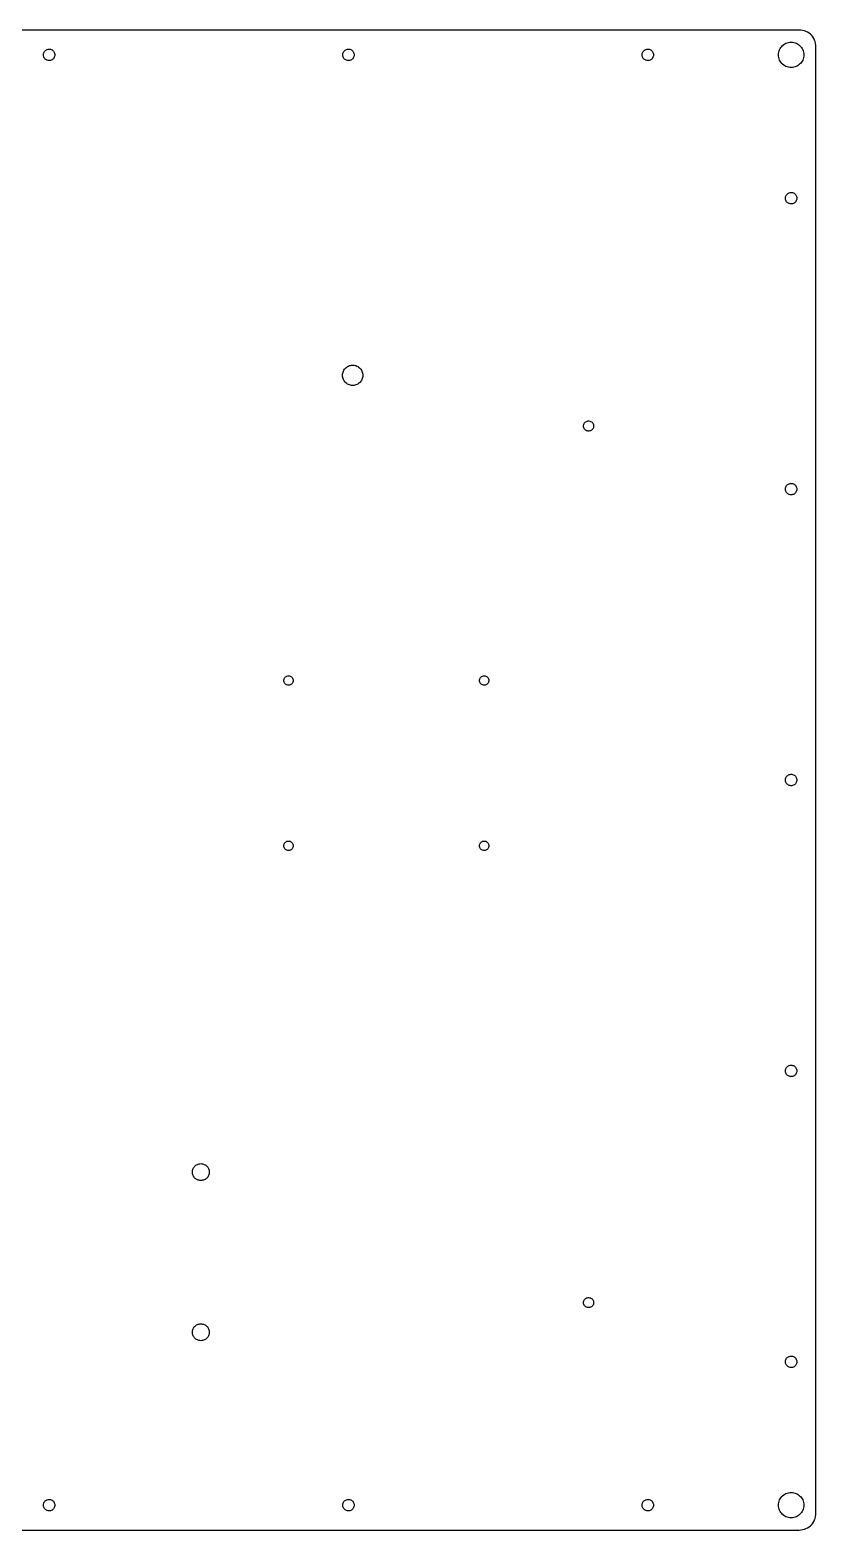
# Model space of a CAD drawing. Header units: metres. Extents: x -227 to 227, y -222 to 222.
# Drawn here: x -5.7 to 227.4, y -222.4 to 222.4 of the extents above; entities that cross this region are included whole.
import ezdxf

# ---------------------------------------------------------------- set-up
doc = ezdxf.new("R2010")
doc.units = ezdxf.units.M

msp = doc.modelspace()

# ---------------------------------------------------------------- linework, layer by layer
for p, q in [((222.375, 222.375), (-222.375, 222.375)), ((222.898, 222.348), (222.375, 222.375)), ((217.491, 217.787), (217.796, 218.034)), ((217.796, 218.034), (218.125, 218.248)), ((218.125, 218.248), (218.475, 218.426)), ((218.475, 218.426), (218.841, 218.566)), ((218.841, 218.566), (219.22, 218.668)), ((219.22, 218.668), (219.608, 218.729)), ((219.608, 218.729), (220, 218.75)), ((220, 218.75), (220.392, 218.729)), ((220.392, 218.729), (220.78, 218.668)), ((220.78, 218.668), (221.159, 218.566)), ((221.159, 218.566), (221.525, 218.426)), ((221.525, 218.426), (221.875, 218.248)), ((221.875, 218.248), (222.204, 218.034)), ((222.204, 218.034), (222.509, 217.787)), ((223.415, 222.266), (222.898, 222.348)), ((223.92, 222.13), (223.415, 222.266)), ((224.409, 221.943), (223.92, 222.13)), ((224.875, 221.705), (224.409, 221.943)), ((225.314, 221.42), (224.875, 221.705)), ((225.721, 221.091), (225.314, 221.42)), ((226.091, 220.721), (225.721, 221.091)), ((226.42, 220.314), (226.091, 220.721)), ((226.705, 219.875), (226.42, 220.314)), ((226.943, 219.409), (226.705, 219.875)), ((227.13, 218.92), (226.943, 219.409)), ((227.266, 218.415), (227.13, 218.92)), ((227.348, 217.898), (227.266, 218.415)), ((-1.69545, 215.124), (-1.65932, 215.37)), ((-1.69545, 214.876), (-1.69545, 215.124)), ((-1.65932, 214.63), (-1.69545, 214.876)), ((-1.65932, 215.37), (-1.58781, 215.607)), ((-1.58781, 214.393), (-1.65932, 214.63)), ((-1.58781, 215.607), (-1.48248, 215.832)), ((-1.48248, 214.168), (-1.58781, 214.393)), ((-1.48248, 215.832), (-1.34554, 216.039)), ((-1.34554, 213.961), (-1.48248, 214.168)), ((-1.34554, 216.039), (-1.17992, 216.224)), ((-1.17992, 213.776), (-1.34554, 213.961)), ((-1.17992, 216.224), (-0.98915, 216.383)), ((-0.98915, 213.617), (-1.17992, 213.776)), ((-0.98915, 216.383), (-0.7773, 216.512)), ((-0.7773, 213.488), (-0.98915, 213.617)), ((-0.7773, 216.512), (-0.54889, 216.609)), ((-0.54889, 213.391), (-0.7773, 213.488)), ((-0.54889, 216.609), (-0.30878, 216.672)), ((-0.30878, 216.672), (-0.06207, 216.699)), ((-0.06207, 216.699), (0.18593, 216.69)), ((0.18593, 216.69), (0.42998, 216.645)), ((0.42998, 216.645), (0.66487, 216.565)), ((0.66487, 216.565), (0.88559, 216.451)), ((0.88559, 213.549), (0.66487, 213.435)), ((0.88559, 216.451), (1.08743, 216.307)), ((1.08743, 213.693), (0.88559, 213.549)), ((1.08743, 216.307), (1.2661, 216.134)), ((1.2661, 213.866), (1.08743, 213.693)), ((1.2661, 216.134), (1.41779, 215.938)), ((1.41779, 214.062), (1.2661, 213.866)), ((1.41779, 215.938), (1.53926, 215.722)), ((1.53926, 214.278), (1.41779, 214.062)), ((1.53926, 215.722), (1.62791, 215.49)), ((1.62791, 214.51), (1.53926, 214.278)), ((1.62791, 215.49), (1.68187, 215.248)), ((1.68187, 214.752), (1.62791, 214.51)), ((1.68187, 215.248), (1.7, 215)), ((1.7, 215), (1.68187, 214.752)), ((87.0545, 215.124), (87.0907, 215.37)), ((87.0545, 214.876), (87.0545, 215.124)), ((87.0907, 214.63), (87.0545, 214.876)), ((87.0907, 215.37), (87.1622, 215.607)), ((87.1622, 214.393), (87.0907, 214.63)), ((87.1622, 215.607), (87.2675, 215.832)), ((87.2675, 214.168), (87.1622, 214.393)), ((87.2675, 215.832), (87.4044, 216.039)), ((87.4044, 213.961), (87.2675, 214.168)), ((87.4044, 216.039), (87.5701, 216.224)), ((87.5701, 213.776), (87.4044, 213.961)), ((87.5701, 216.224), (87.7608, 216.383)), ((87.7608, 213.617), (87.5701, 213.776)), ((87.7608, 216.383), (87.9727, 216.512)), ((87.9727, 213.488), (87.7608, 213.617)), ((87.9727, 216.512), (88.2011, 216.609)), ((88.2011, 213.391), (87.9727, 213.488)), ((88.2011, 216.609), (88.4412, 216.672)), ((88.4412, 216.672), (88.6879, 216.699)), ((88.6879, 216.699), (88.9359, 216.69)), ((88.9359, 216.69), (89.18, 216.645)), ((89.18, 216.645), (89.4149, 216.565)), ((89.4149, 216.565), (89.6356, 216.451)), ((89.6356, 213.549), (89.4149, 213.435)), ((89.6356, 216.451), (89.8374, 216.307)), ((89.8374, 213.693), (89.6356, 213.549)), ((89.8374, 216.307), (90.0161, 216.134)), ((90.0161, 213.866), (89.8374, 213.693)), ((90.0161, 216.134), (90.1678, 215.938)), ((90.1678, 214.062), (90.0161, 213.866)), ((90.1678, 215.938), (90.2893, 215.722)), ((90.2893, 214.278), (90.1678, 214.062)), ((90.2893, 215.722), (90.3779, 215.49)), ((90.3779, 214.51), (90.2893, 214.278)), ((90.3779, 215.49), (90.4319, 215.248)), ((90.4319, 214.752), (90.3779, 214.51)), ((90.4319, 215.248), (90.45, 215)), ((90.45, 215), (90.4319, 214.752)), ((175.805, 215.124), (175.841, 215.37)), ((175.805, 214.876), (175.805, 215.124)), ((175.841, 214.63), (175.805, 214.876)), ((175.841, 215.37), (175.912, 215.607)), ((175.912, 214.393), (175.841, 214.63)), ((175.912, 215.607), (176.018, 215.832)), ((176.018, 214.168), (175.912, 214.393)), ((176.018, 215.832), (176.154, 216.039)), ((176.154, 213.961), (176.018, 214.168)), ((176.154, 216.039), (176.32, 216.224)), ((176.32, 213.776), (176.154, 213.961)), ((176.32, 216.224), (176.511, 216.383)), ((176.511, 213.617), (176.32, 213.776)), ((176.511, 216.383), (176.723, 216.512)), ((176.723, 213.488), (176.511, 213.617)), ((176.723, 216.512), (176.951, 216.609)), ((176.951, 213.391), (176.723, 213.488)), ((176.951, 216.609), (177.191, 216.672)), ((177.191, 216.672), (177.438, 216.699)), ((177.438, 216.699), (177.686, 216.69)), ((177.686, 216.69), (177.93, 216.645)), ((177.93, 216.645), (178.165, 216.565)), ((178.165, 216.565), (178.386, 216.451)), ((178.386, 213.549), (178.165, 213.435)), ((178.386, 216.451), (178.587, 216.307)), ((178.587, 213.693), (178.386, 213.549)), ((178.587, 216.307), (178.766, 216.134)), ((178.766, 213.866), (178.587, 213.693)), ((178.766, 216.134), (178.918, 215.938)), ((178.918, 214.062), (178.766, 213.866)), ((178.918, 215.938), (179.039, 215.722)), ((179.039, 214.278), (178.918, 214.062)), ((179.039, 215.722), (179.128, 215.49)), ((179.128, 214.51), (179.039, 214.278)), ((179.128, 215.49), (179.182, 215.248)), ((179.182, 214.752), (179.128, 214.51)), ((179.182, 215.248), (179.2, 215)), ((179.2, 215), (179.182, 214.752)), ((216.25, 215), (216.271, 215.392)), ((216.271, 214.608), (216.25, 215)), ((216.271, 215.392), (216.332, 215.78)), ((216.332, 214.22), (216.271, 214.608)), ((216.332, 215.78), (216.434, 216.159)), ((216.434, 213.841), (216.332, 214.22)), ((216.434, 216.159), (216.574, 216.525)), ((216.574, 213.475), (216.434, 213.841)), ((216.574, 216.525), (216.752, 216.875)), ((216.752, 216.875), (216.966, 217.204)), ((216.966, 217.204), (217.213, 217.509)), ((217.213, 217.509), (217.491, 217.787)), ((222.509, 217.787), (222.787, 217.509)), ((222.787, 217.509), (223.034, 217.204)), ((223.034, 217.204), (223.248, 216.875)), ((223.248, 216.875), (223.426, 216.525)), ((223.426, 216.525), (223.566, 216.159)), ((223.566, 213.841), (223.426, 213.475)), ((223.566, 216.159), (223.668, 215.78)), ((223.668, 214.22), (223.566, 213.841)), ((223.668, 215.78), (223.729, 215.392)), ((223.729, 214.608), (223.668, 214.22)), ((223.729, 215.392), (223.75, 215)), ((223.75, 215), (223.729, 214.608)), ((227.375, 217.375), (227.348, 217.898)), ((227.375, -217.375), (227.375, 217.375)), ((-0.30878, 213.328), (-0.54889, 213.391)), ((-0.06207, 213.301), (-0.30878, 213.328)), ((0.18593, 213.31), (-0.06207, 213.301)), ((0.42998, 213.355), (0.18593, 213.31)), ((0.66487, 213.435), (0.42998, 213.355)), ((88.4412, 213.328), (88.2011, 213.391)), ((88.6879, 213.301), (88.4412, 213.328)), ((88.9359, 213.31), (88.6879, 213.301)), ((89.18, 213.355), (88.9359, 213.31)), ((89.4149, 213.435), (89.18, 213.355)), ((177.191, 213.328), (176.951, 213.391)), ((177.438, 213.301), (177.191, 213.328)), ((177.686, 213.31), (177.438, 213.301)), ((177.93, 213.355), (177.686, 213.31)), ((178.165, 213.435), (177.93, 213.355)), ((216.752, 213.125), (216.574, 213.475)), ((216.966, 212.796), (216.752, 213.125)), ((217.213, 212.491), (216.966, 212.796)), ((217.491, 212.213), (217.213, 212.491)), ((217.796, 211.966), (217.491, 212.213)), ((218.125, 211.752), (217.796, 211.966)), ((218.475, 211.574), (218.125, 211.752)), ((218.841, 211.434), (218.475, 211.574)), ((219.22, 211.332), (218.841, 211.434)), ((219.608, 211.271), (219.22, 211.332)), ((220, 211.25), (219.608, 211.271)), ((220.392, 211.271), (220, 211.25)), ((220.78, 211.332), (220.392, 211.271)), ((221.159, 211.434), (220.78, 211.332)), ((221.525, 211.574), (221.159, 211.434)), ((221.875, 211.752), (221.525, 211.574)), ((222.204, 211.966), (221.875, 211.752)), ((222.509, 212.213), (222.204, 211.966)), ((222.787, 212.491), (222.509, 212.213)), ((223.034, 212.796), (222.787, 212.491)), ((223.248, 213.125), (223.034, 212.796)), ((223.426, 213.475), (223.248, 213.125)), ((218.518, 173.332), (218.654, 173.539)), ((218.654, 173.539), (218.82, 173.724)), ((218.82, 173.724), (219.011, 173.883)), ((219.011, 173.883), (219.223, 174.012)), ((219.223, 174.012), (219.451, 174.109)), ((219.451, 174.109), (219.691, 174.172)), ((219.691, 174.172), (219.938, 174.199)), ((219.938, 174.199), (220.186, 174.19)), ((220.186, 174.19), (220.43, 174.145)), ((220.43, 174.145), (220.665, 174.065)), ((220.665, 174.065), (220.886, 173.951)), ((220.886, 173.951), (221.087, 173.807)), ((221.087, 173.807), (221.266, 173.634)), ((221.266, 173.634), (221.418, 173.438)), ((218.305, 172.624), (218.341, 172.87)), ((218.305, 172.376), (218.305, 172.624)), ((218.341, 172.13), (218.305, 172.376)), ((218.341, 172.87), (218.412, 173.107)), ((218.412, 171.893), (218.341, 172.13)), ((218.412, 173.107), (218.518, 173.332)), ((218.518, 171.668), (218.412, 171.893)), ((218.654, 171.461), (218.518, 171.668)), ((218.82, 171.276), (218.654, 171.461)), ((219.011, 171.117), (218.82, 171.276)), ((219.223, 170.988), (219.011, 171.117)), ((219.451, 170.891), (219.223, 170.988)), ((219.691, 170.828), (219.451, 170.891)), ((219.938, 170.801), (219.691, 170.828)), ((220.186, 170.81), (219.938, 170.801)), ((220.43, 170.855), (220.186, 170.81)), ((220.665, 170.935), (220.43, 170.855)), ((220.886, 171.049), (220.665, 170.935)), ((221.087, 171.193), (220.886, 171.049)), ((221.266, 171.366), (221.087, 171.193)), ((221.418, 171.562), (221.266, 171.366)), ((221.418, 173.438), (221.539, 173.222)), ((221.539, 171.778), (221.418, 171.562)), ((221.539, 173.222), (221.628, 172.99)), ((221.628, 172.01), (221.539, 171.778)), ((221.628, 172.99), (221.682, 172.748)), ((221.682, 172.252), (221.628, 172.01)), ((221.682, 172.748), (221.7, 172.5)), ((221.7, 172.5), (221.682, 172.252)), ((87, 120), (87.0164, 120.314)), ((87.0164, 120.314), (87.0656, 120.624)), ((87.0656, 120.624), (87.1468, 120.927)), ((87.1468, 120.927), (87.2594, 121.22)), ((87.2594, 121.22), (87.4019, 121.5)), ((87.4019, 121.5), (87.573, 121.763)), ((87.573, 121.763), (87.7706, 122.007)), ((87.7706, 122.007), (87.9926, 122.229)), ((87.9926, 122.229), (88.2366, 122.427)), ((88.2366, 122.427), (88.5, 122.598)), ((88.5, 122.598), (88.7798, 122.741)), ((88.7798, 122.741), (89.073, 122.853)), ((89.073, 122.853), (89.3763, 122.934)), ((89.3763, 122.934), (89.6864, 122.984)), ((89.6864, 122.984), (90, 123)), ((90, 123), (90.3136, 122.984)), ((90.3136, 122.984), (90.6237, 122.934)), ((90.6237, 122.934), (90.927, 122.853)), ((90.927, 122.853), (91.2202, 122.741)), ((91.2202, 122.741), (91.5, 122.598)), ((91.5, 122.598), (91.7634, 122.427)), ((91.7634, 122.427), (92.0074, 122.229)), ((92.0074, 122.229), (92.2294, 122.007)), ((92.2294, 122.007), (92.427, 121.763)), ((92.427, 121.763), (92.5981, 121.5)), ((92.5981, 121.5), (92.7406, 121.22)), ((92.7406, 121.22), (92.8532, 120.927)), ((92.8532, 120.927), (92.9344, 120.624)), ((92.9344, 120.624), (92.9836, 120.314)), ((92.9836, 120.314), (93, 120)), ((87.0164, 119.686), (87, 120)), ((87.0656, 119.376), (87.0164, 119.686)), ((87.1468, 119.073), (87.0656, 119.376)), ((87.2594, 118.78), (87.1468, 119.073)), ((87.4019, 118.5), (87.2594, 118.78)), ((87.573, 118.237), (87.4019, 118.5)), ((87.7706, 117.993), (87.573, 118.237)), ((87.9926, 117.771), (87.7706, 117.993)), ((88.2366, 117.573), (87.9926, 117.771)), ((88.5, 117.402), (88.2366, 117.573)), ((88.7798, 117.259), (88.5, 117.402)), ((89.073, 117.147), (88.7798, 117.259)), ((89.3763, 117.066), (89.073, 117.147)), ((89.6864, 117.016), (89.3763, 117.066)), ((90, 117), (89.6864, 117.016)), ((90.3136, 117.016), (90, 117)), ((90.6237, 117.066), (90.3136, 117.016)), ((90.927, 117.147), (90.6237, 117.066)), ((91.2202, 117.259), (90.927, 117.147)), ((91.5, 117.402), (91.2202, 117.259)), ((91.7634, 117.573), (91.5, 117.402)), ((92.0074, 117.771), (91.7634, 117.573)), ((92.2294, 117.993), (92.0074, 117.771)), ((92.427, 118.237), (92.2294, 117.993)), ((92.5981, 118.5), (92.427, 118.237)), ((92.7406, 118.78), (92.5981, 118.5)), ((92.8532, 119.073), (92.7406, 118.78)), ((92.9344, 119.376), (92.8532, 119.073)), ((92.9836, 119.686), (92.9344, 119.376)), ((93, 120), (92.9836, 119.686)), ((158.45, 104.95), (158.47, 105.197)), ((158.47, 104.703), (158.45, 104.95)), ((158.47, 105.197), (158.531, 105.437)), ((158.531, 104.463), (158.47, 104.703)), ((158.531, 105.437), (158.631, 105.664)), ((158.631, 104.236), (158.531, 104.463)), ((158.631, 105.664), (158.766, 105.871)), ((158.766, 104.029), (158.631, 104.236)), ((158.766, 105.871), (158.934, 106.054)), ((158.934, 103.846), (158.766, 104.029)), ((158.934, 106.054), (159.13, 106.206)), ((159.13, 103.694), (158.934, 103.846)), ((159.13, 106.206), (159.347, 106.324)), ((159.347, 103.576), (159.13, 103.694)), ((159.347, 106.324), (159.582, 106.404)), ((159.582, 103.496), (159.347, 103.576)), ((159.582, 106.404), (159.826, 106.445)), ((159.826, 103.455), (159.582, 103.496)), ((159.826, 106.445), (160.074, 106.445)), ((160.074, 103.455), (159.826, 103.455)), ((160.074, 106.445), (160.318, 106.404)), ((160.318, 103.496), (160.074, 103.455)), ((160.318, 106.404), (160.553, 106.324)), ((160.553, 103.576), (160.318, 103.496)), ((160.553, 106.324), (160.77, 106.206)), ((160.77, 103.694), (160.553, 103.576)), ((160.77, 106.206), (160.966, 106.054)), ((160.966, 103.846), (160.77, 103.694)), ((160.966, 106.054), (161.134, 105.871)), ((161.134, 104.029), (160.966, 103.846)), ((161.134, 105.871), (161.269, 105.664)), ((161.269, 104.236), (161.134, 104.029)), ((161.269, 105.664), (161.369, 105.437)), ((161.369, 104.463), (161.269, 104.236)), ((161.369, 105.437), (161.43, 105.197)), ((161.43, 104.703), (161.369, 104.463)), ((161.43, 105.197), (161.45, 104.95)), ((161.45, 104.95), (161.43, 104.703)), ((218.305, 86.3741), (218.341, 86.6196)), ((218.305, 86.1259), (218.305, 86.3741)), ((218.341, 85.8804), (218.305, 86.1259)), ((218.341, 86.6196), (218.412, 86.8573)), ((218.412, 85.6427), (218.341, 85.8804)), ((218.412, 86.8573), (218.518, 87.082)), ((218.518, 85.418), (218.412, 85.6427)), ((218.518, 87.082), (218.654, 87.289)), ((218.654, 85.211), (218.518, 85.418)), ((218.654, 87.289), (218.82, 87.4738)), ((218.82, 85.0262), (218.654, 85.211)), ((218.82, 87.4738), (219.011, 87.6326)), ((219.011, 84.8674), (218.82, 85.0262)), ((219.011, 87.6326), (219.223, 87.7619)), ((219.223, 84.7381), (219.011, 84.8674)), ((219.223, 87.7619), (219.451, 87.8589)), ((219.451, 84.6411), (219.223, 84.7381)), ((219.451, 87.8589), (219.691, 87.9217)), ((219.691, 84.5783), (219.451, 84.6411)), ((219.691, 87.9217), (219.938, 87.9489)), ((219.938, 84.5511), (219.691, 84.5783)), ((219.938, 87.9489), (220.186, 87.9398)), ((220.186, 84.5602), (219.938, 84.5511)), ((220.186, 87.9398), (220.43, 87.8947)), ((220.43, 84.6053), (220.186, 84.5602)), ((220.43, 87.8947), (220.665, 87.8146)), ((220.665, 84.6854), (220.43, 84.6053)), ((220.665, 87.8146), (220.886, 87.7011)), ((220.886, 84.7989), (220.665, 84.6854)), ((220.886, 87.7011), (221.087, 87.5567)), ((221.087, 84.9433), (220.886, 84.7989)), ((221.087, 87.5567), (221.266, 87.3844)), ((221.266, 85.1156), (221.087, 84.9433)), ((221.266, 87.3844), (221.418, 87.188)), ((221.418, 85.312), (221.266, 85.1156)), ((221.418, 87.188), (221.539, 86.9716)), ((221.539, 85.5284), (221.418, 85.312)), ((221.539, 86.9716), (221.628, 86.7398)), ((221.628, 85.7602), (221.539, 85.5284)), ((221.628, 86.7398), (221.682, 86.4975)), ((221.682, 86.0025), (221.628, 85.7602)), ((221.682, 86.4975), (221.7, 86.25)), ((221.7, 86.25), (221.682, 86.0025)), ((69.6, 29.5), (69.6213, 29.7431)), ((69.6213, 29.2569), (69.6, 29.5)), ((69.6213, 29.7431), (69.6844, 29.9788)), ((69.6844, 29.0212), (69.6213, 29.2569)), ((69.6844, 29.9788), (69.7876, 30.2)), ((69.7876, 28.8), (69.6844, 29.0212)), ((69.7876, 30.2), (69.9275, 30.3999)), ((69.9275, 28.6001), (69.7876, 28.8)), ((69.9275, 30.3999), (70.1001, 30.5724)), ((70.1001, 28.4275), (69.9275, 28.6001)), ((70.1001, 30.5724), (70.3, 30.7124)), ((70.3, 28.2876), (70.1001, 28.4275)), ((70.3, 30.7124), (70.5212, 30.8156)), ((70.5212, 28.1844), (70.3, 28.2876)), ((70.5212, 30.8156), (70.7569, 30.8787)), ((70.7569, 28.1213), (70.5212, 28.1844)), ((70.7569, 30.8787), (71, 30.9)), ((71, 28.1), (70.7569, 28.1213)), ((71, 30.9), (71.2431, 30.8787)), ((71.2431, 28.1213), (71, 28.1)), ((71.2431, 30.8787), (71.4788, 30.8156)), ((71.4788, 28.1844), (71.2431, 28.1213)), ((71.4788, 30.8156), (71.7, 30.7124)), ((71.7, 28.2876), (71.4788, 28.1844)), ((71.7, 30.7124), (71.8999, 30.5724)), ((71.8999, 28.4275), (71.7, 28.2876)), ((71.8999, 30.5724), (72.0725, 30.3999)), ((72.0725, 28.6001), (71.8999, 28.4275)), ((72.0725, 30.3999), (72.2124, 30.2)), ((72.2124, 28.8), (72.0725, 28.6001)), ((72.2124, 30.2), (72.3156, 29.9788)), ((72.3156, 29.0212), (72.2124, 28.8)), ((72.3156, 29.9788), (72.3787, 29.7431)), ((72.3787, 29.2569), (72.3156, 29.0212)), ((72.3787, 29.7431), (72.4, 29.5)), ((72.4, 29.5), (72.3787, 29.2569)), ((127.6, 29.5), (127.621, 29.7431)), ((127.621, 29.2569), (127.6, 29.5)), ((127.621, 29.7431), (127.684, 29.9788)), ((127.684, 29.0212), (127.621, 29.2569)), ((127.684, 29.9788), (127.788, 30.2)), ((127.788, 28.8), (127.684, 29.0212)), ((127.788, 30.2), (127.928, 30.3999)), ((127.928, 28.6001), (127.788, 28.8)), ((127.928, 30.3999), (128.1, 30.5724)), ((128.1, 28.4275), (127.928, 28.6001)), ((128.1, 30.5724), (128.3, 30.7124)), ((128.3, 28.2876), (128.1, 28.4275)), ((128.3, 30.7124), (128.521, 30.8156)), ((128.521, 28.1844), (128.3, 28.2876)), ((128.521, 30.8156), (128.757, 30.8787)), ((128.757, 28.1213), (128.521, 28.1844)), ((128.757, 30.8787), (129, 30.9)), ((129, 28.1), (128.757, 28.1213)), ((129, 30.9), (129.243, 30.8787)), ((129.243, 28.1213), (129, 28.1)), ((129.243, 30.8787), (129.479, 30.8156)), ((129.479, 28.1844), (129.243, 28.1213)), ((129.479, 30.8156), (129.7, 30.7124)), ((129.7, 28.2876), (129.479, 28.1844)), ((129.7, 30.7124), (129.9, 30.5724)), ((129.9, 28.4275), (129.7, 28.2876)), ((129.9, 30.5724), (130.072, 30.3999)), ((130.072, 28.6001), (129.9, 28.4275)), ((130.072, 30.3999), (130.212, 30.2)), ((130.212, 28.8), (130.072, 28.6001)), ((130.212, 30.2), (130.316, 29.9788)), ((130.316, 29.0212), (130.212, 28.8)), ((130.316, 29.9788), (130.379, 29.7431)), ((130.379, 29.2569), (130.316, 29.0212)), ((130.379, 29.7431), (130.4, 29.5)), ((130.4, 29.5), (130.379, 29.2569)), ((218.305, 0.12408), (218.341, 0.36963)), ((218.305, -0.12408), (218.305, 0.12408)), ((218.341, 0.36963), (218.412, 0.60728)), ((218.412, 0.60728), (218.518, 0.832)), ((218.518, 0.832), (218.654, 1.03899)), ((218.654, 1.03899), (218.82, 1.22383)), ((218.82, 1.22383), (219.011, 1.38258)), ((219.011, 1.38258), (219.223, 1.51187)), ((219.223, 1.51187), (219.451, 1.60893)), ((219.451, 1.60893), (219.691, 1.67171)), ((219.691, 1.67171), (219.938, 1.69885)), ((219.938, 1.69885), (220.186, 1.68979)), ((220.186, 1.68979), (220.43, 1.64471)), ((220.43, 1.64471), (220.665, 1.56458)), ((220.665, 1.56458), (220.886, 1.4511)), ((220.886, 1.4511), (221.087, 1.30669)), ((221.087, 1.30669), (221.266, 1.13443)), ((221.266, 1.13443), (221.418, 0.938)), ((221.418, 0.938), (221.539, 0.72157)), ((221.539, 0.72157), (221.628, 0.48976)), ((221.628, 0.48976), (221.682, 0.24751)), ((221.682, 0.24751), (221.7, 0)), ((221.7, 0), (221.682, -0.24751)), ((218.341, -0.36963), (218.305, -0.12408)), ((218.412, -0.60728), (218.341, -0.36963)), ((218.518, -0.832), (218.412, -0.60728)), ((218.654, -1.03899), (218.518, -0.832)), ((218.82, -1.22383), (218.654, -1.03899)), ((219.011, -1.38258), (218.82, -1.22383)), ((219.223, -1.51187), (219.011, -1.38258)), ((219.451, -1.60893), (219.223, -1.51187)), ((219.691, -1.67171), (219.451, -1.60893)), ((219.938, -1.69885), (219.691, -1.67171)), ((220.186, -1.68979), (219.938, -1.69885)), ((220.43, -1.64471), (220.186, -1.68979)), ((220.665, -1.56458), (220.43, -1.64471)), ((220.886, -1.4511), (220.665, -1.56458)), ((221.087, -1.30669), (220.886, -1.4511)), ((221.266, -1.13443), (221.087, -1.30669)), ((221.418, -0.938), (221.266, -1.13443)), ((221.539, -0.72157), (221.418, -0.938)), ((221.628, -0.48976), (221.539, -0.72157)), ((221.682, -0.24751), (221.628, -0.48976)), ((69.6, -19.5), (69.6213, -19.2569)), ((69.6213, -19.7431), (69.6, -19.5)), ((69.6213, -19.2569), (69.6844, -19.0212)), ((69.6844, -19.9788), (69.6213, -19.7431)), ((69.6844, -19.0212), (69.7876, -18.8)), ((69.7876, -20.2), (69.6844, -19.9788)), ((69.7876, -18.8), (69.9275, -18.6001)), ((69.9275, -20.3999), (69.7876, -20.2)), ((69.9275, -18.6001), (70.1001, -18.4275)), ((70.1001, -20.5724), (69.9275, -20.3999)), ((70.1001, -18.4275), (70.3, -18.2876)), ((70.3, -20.7124), (70.1001, -20.5724)), ((70.3, -18.2876), (70.5212, -18.1844)), ((70.5212, -20.8156), (70.3, -20.7124)), ((70.5212, -18.1844), (70.7569, -18.1213)), ((70.7569, -20.8787), (70.5212, -20.8156)), ((70.7569, -18.1213), (71, -18.1)), ((71, -20.9), (70.7569, -20.8787)), ((71, -18.1), (71.2431, -18.1213)), ((71.2431, -20.8787), (71, -20.9)), ((71.2431, -18.1213), (71.4788, -18.1844)), ((71.4788, -20.8156), (71.2431, -20.8787)), ((71.4788, -18.1844), (71.7, -18.2876)), ((71.7, -20.7124), (71.4788, -20.8156)), ((71.7, -18.2876), (71.8999, -18.4275)), ((71.8999, -20.5724), (71.7, -20.7124)), ((71.8999, -18.4275), (72.0725, -18.6001)), ((72.0725, -20.3999), (71.8999, -20.5724)), ((72.0725, -18.6001), (72.2124, -18.8)), ((72.2124, -20.2), (72.0725, -20.3999)), ((72.2124, -18.8), (72.3156, -19.0212)), ((72.3156, -19.9788), (72.2124, -20.2)), ((72.3156, -19.0212), (72.3787, -19.2569)), ((72.3787, -19.7431), (72.3156, -19.9788)), ((72.3787, -19.2569), (72.4, -19.5)), ((72.4, -19.5), (72.3787, -19.7431)), ((127.6, -19.5), (127.621, -19.2569)), ((127.621, -19.7431), (127.6, -19.5)), ((127.621, -19.2569), (127.684, -19.0212)), ((127.684, -19.9788), (127.621, -19.7431)), ((127.684, -19.0212), (127.788, -18.8)), ((127.788, -20.2), (127.684, -19.9788)), ((127.788, -18.8), (127.928, -18.6001)), ((127.928, -20.3999), (127.788, -20.2)), ((127.928, -18.6001), (128.1, -18.4275)), ((128.1, -20.5724), (127.928, -20.3999)), ((128.1, -18.4275), (128.3, -18.2876)), ((128.3, -20.7124), (128.1, -20.5724)), ((128.3, -18.2876), (128.521, -18.1844)), ((128.521, -20.8156), (128.3, -20.7124)), ((128.521, -18.1844), (128.757, -18.1213)), ((128.757, -20.8787), (128.521, -20.8156)), ((128.757, -18.1213), (129, -18.1)), ((129, -20.9), (128.757, -20.8787)), ((129, -18.1), (129.243, -18.1213)), ((129.243, -20.8787), (129, -20.9)), ((129.243, -18.1213), (129.479, -18.1844)), ((129.479, -20.8156), (129.243, -20.8787)), ((129.479, -18.1844), (129.7, -18.2876)), ((129.7, -20.7124), (129.479, -20.8156)), ((129.7, -18.2876), (129.9, -18.4275)), ((129.9, -20.5724), (129.7, -20.7124)), ((129.9, -18.4275), (130.072, -18.6001)), ((130.072, -20.3999), (129.9, -20.5724)), ((130.072, -18.6001), (130.212, -18.8)), ((130.212, -20.2), (130.072, -20.3999)), ((130.212, -18.8), (130.316, -19.0212)), ((130.316, -19.9788), (130.212, -20.2)), ((130.316, -19.0212), (130.379, -19.2569)), ((130.379, -19.7431), (130.316, -19.9788)), ((130.379, -19.2569), (130.4, -19.5)), ((130.4, -19.5), (130.379, -19.7431)), ((218.305, -86.1259), (218.341, -85.8804)), ((218.305, -86.3741), (218.305, -86.1259)), ((218.341, -86.6196), (218.305, -86.3741)), ((218.341, -85.8804), (218.412, -85.6427)), ((218.412, -86.8573), (218.341, -86.6196)), ((218.412, -85.6427), (218.518, -85.418)), ((218.518, -87.082), (218.412, -86.8573)), ((218.518, -85.418), (218.654, -85.211)), ((218.654, -87.289), (218.518, -87.082)), ((218.654, -85.211), (218.82, -85.0262)), ((218.82, -87.4738), (218.654, -87.289)), ((218.82, -85.0262), (219.011, -84.8674)), ((219.011, -87.6326), (218.82, -87.4738)), ((219.011, -84.8674), (219.223, -84.7381)), ((219.223, -87.7619), (219.011, -87.6326)), ((219.223, -84.7381), (219.451, -84.6411)), ((219.451, -87.8589), (219.223, -87.7619)), ((219.451, -84.6411), (219.691, -84.5783)), ((219.691, -87.9217), (219.451, -87.8589)), ((219.691, -84.5783), (219.938, -84.5511)), ((219.938, -87.9489), (219.691, -87.9217)), ((219.938, -84.5511), (220.186, -84.5602)), ((220.186, -87.9398), (219.938, -87.9489)), ((220.186, -84.5602), (220.43, -84.6053)), ((220.43, -87.8947), (220.186, -87.9398)), ((220.43, -84.6053), (220.665, -84.6854)), ((220.665, -87.8146), (220.43, -87.8947)), ((220.665, -84.6854), (220.886, -84.7989)), ((220.886, -87.7011), (220.665, -87.8146)), ((220.886, -84.7989), (221.087, -84.9433)), ((221.087, -87.5567), (220.886, -87.7011)), ((221.087, -84.9433), (221.266, -85.1156)), ((221.266, -87.3844), (221.087, -87.5567)), ((221.266, -85.1156), (221.418, -85.312)), ((221.418, -87.188), (221.266, -87.3844)), ((221.418, -85.312), (221.539, -85.5284)), ((221.539, -86.9716), (221.418, -87.188)), ((221.539, -85.5284), (221.628, -85.7602)), ((221.628, -86.7398), (221.539, -86.9716)), ((221.628, -85.7602), (221.682, -86.0025)), ((221.682, -86.4975), (221.628, -86.7398)), ((221.682, -86.0025), (221.7, -86.25)), ((221.7, -86.25), (221.682, -86.4975)), ((42.5546, -115.73), (42.6224, -115.477)), ((42.6224, -115.477), (42.7161, -115.233)), ((42.7161, -115.233), (42.8349, -115)), ((42.8349, -115), (42.9774, -114.781)), ((42.9774, -114.781), (43.1421, -114.577)), ((43.1421, -114.577), (43.3272, -114.392)), ((43.3272, -114.392), (43.5305, -114.227)), ((43.5305, -114.227), (43.75, -114.085)), ((43.75, -114.085), (43.9832, -113.966)), ((43.9832, -113.966), (44.2274, -113.872)), ((44.2274, -113.872), (44.4802, -113.805)), ((44.4802, -113.805), (44.7387, -113.764)), ((44.7387, -113.764), (45, -113.75)), ((45, -113.75), (45.2613, -113.764)), ((45.2613, -113.764), (45.5198, -113.805)), ((45.5198, -113.805), (45.7725, -113.872)), ((45.7725, -113.872), (46.0168, -113.966)), ((46.0168, -113.966), (46.25, -114.085)), ((46.25, -114.085), (46.4695, -114.227)), ((46.4695, -114.227), (46.6728, -114.392)), ((46.6728, -114.392), (46.8578, -114.577)), ((46.8578, -114.577), (47.0225, -114.781)), ((47.0225, -114.781), (47.1651, -115)), ((47.1651, -115), (47.2839, -115.233)), ((47.2839, -115.233), (47.3776, -115.477)), ((47.3776, -115.477), (47.4454, -115.73)), ((42.5, -116.25), (42.5137, -115.989)), ((42.5137, -116.511), (42.5, -116.25)), ((42.5137, -115.989), (42.5546, -115.73)), ((42.5546, -116.77), (42.5137, -116.511)), ((42.6224, -117.023), (42.5546, -116.77)), ((42.7161, -117.267), (42.6224, -117.023)), ((42.8349, -117.5), (42.7161, -117.267)), ((42.9774, -117.719), (42.8349, -117.5)), ((43.1421, -117.923), (42.9774, -117.719)), ((43.3272, -118.108), (43.1421, -117.923)), ((43.5305, -118.273), (43.3272, -118.108)), ((43.75, -118.415), (43.5305, -118.273)), ((43.9832, -118.534), (43.75, -118.415)), ((44.2274, -118.628), (43.9832, -118.534)), ((44.4802, -118.695), (44.2274, -118.628)), ((44.7387, -118.736), (44.4802, -118.695)), ((45, -118.75), (44.7387, -118.736)), ((45.2613, -118.736), (45, -118.75)), ((45.5198, -118.695), (45.2613, -118.736)), ((45.7725, -118.628), (45.5198, -118.695)), ((46.0168, -118.534), (45.7725, -118.628)), ((46.25, -118.415), (46.0168, -118.534)), ((46.4695, -118.273), (46.25, -118.415)), ((46.6728, -118.108), (46.4695, -118.273)), ((46.8578, -117.923), (46.6728, -118.108)), ((47.0225, -117.719), (46.8578, -117.923)), ((47.1651, -117.5), (47.0225, -117.719)), ((47.2839, -117.267), (47.1651, -117.5)), ((47.3776, -117.023), (47.2839, -117.267)), ((47.4454, -116.77), (47.3776, -117.023)), ((47.4454, -115.73), (47.4863, -115.989)), ((47.4863, -116.511), (47.4454, -116.77)), ((47.4863, -115.989), (47.5, -116.25)), ((47.5, -116.25), (47.4863, -116.511)), ((158.45, -154.95), (158.47, -154.703)), ((158.47, -155.197), (158.45, -154.95)), ((158.47, -154.703), (158.531, -154.463)), ((158.531, -155.437), (158.47, -155.197)), ((158.531, -154.463), (158.631, -154.236)), ((158.631, -155.664), (158.531, -155.437)), ((158.631, -154.236), (158.766, -154.029)), ((158.766, -154.029), (158.934, -153.846)), ((158.934, -153.846), (159.13, -153.694)), ((159.13, -153.694), (159.347, -153.576)), ((159.347, -153.576), (159.582, -153.496)), ((159.582, -153.496), (159.826, -153.455)), ((159.826, -153.455), (160.074, -153.455)), ((160.074, -153.455), (160.318, -153.496)), ((160.318, -153.496), (160.553, -153.576)), ((160.553, -153.576), (160.77, -153.694)), ((160.77, -153.694), (160.966, -153.846)), ((160.966, -153.846), (161.134, -154.029)), ((161.134, -154.029), (161.269, -154.236)), ((161.269, -154.236), (161.369, -154.463)), ((161.369, -155.437), (161.269, -155.664)), ((161.369, -154.463), (161.43, -154.703)), ((161.43, -155.197), (161.369, -155.437)), ((161.43, -154.703), (161.45, -154.95)), ((161.45, -154.95), (161.43, -155.197)), ((158.766, -155.871), (158.631, -155.664)), ((158.934, -156.054), (158.766, -155.871)), ((159.13, -156.206), (158.934, -156.054)), ((159.347, -156.324), (159.13, -156.206)), ((159.582, -156.404), (159.347, -156.324)), ((159.826, -156.445), (159.582, -156.404)), ((160.074, -156.445), (159.826, -156.445)), ((160.318, -156.404), (160.074, -156.445)), ((160.553, -156.324), (160.318, -156.404)), ((160.77, -156.206), (160.553, -156.324)), ((160.966, -156.054), (160.77, -156.206)), ((161.134, -155.871), (160.966, -156.054)), ((161.269, -155.664), (161.134, -155.871)), ((42.5, -163.75), (42.5137, -163.489)), ((42.5137, -164.011), (42.5, -163.75)), ((42.5137, -163.489), (42.5546, -163.23)), ((42.5546, -164.27), (42.5137, -164.011)), ((42.5546, -163.23), (42.6224, -162.977)), ((42.6224, -164.523), (42.5546, -164.27)), ((42.6224, -162.977), (42.7161, -162.733)), ((42.7161, -164.767), (42.6224, -164.523)), ((42.7161, -162.733), (42.8349, -162.5)), ((42.8349, -162.5), (42.9774, -162.281)), ((42.9774, -162.281), (43.1421, -162.077)), ((43.1421, -162.077), (43.3272, -161.892)), ((43.3272, -161.892), (43.5305, -161.727)), ((43.5305, -161.727), (43.75, -161.585)), ((43.75, -161.585), (43.9832, -161.466)), ((43.9832, -161.466), (44.2274, -161.372)), ((44.2274, -161.372), (44.4802, -161.305)), ((44.4802, -161.305), (44.7387, -161.264)), ((44.7387, -161.264), (45, -161.25)), ((45, -161.25), (45.2613, -161.264)), ((45.2613, -161.264), (45.5198, -161.305)), ((45.5198, -161.305), (45.7725, -161.372)), ((45.7725, -161.372), (46.0168, -161.466)), ((46.0168, -161.466), (46.25, -161.585)), ((46.25, -161.585), (46.4695, -161.727)), ((46.4695, -161.727), (46.6728, -161.892)), ((46.6728, -161.892), (46.8578, -162.077)), ((46.8578, -162.077), (47.0225, -162.281)), ((47.0225, -162.281), (47.1651, -162.5)), ((47.1651, -162.5), (47.2839, -162.733)), ((47.2839, -162.733), (47.3776, -162.977)), ((47.3776, -164.523), (47.2839, -164.767)), ((47.3776, -162.977), (47.4454, -163.23)), ((47.4454, -164.27), (47.3776, -164.523)), ((47.4454, -163.23), (47.4863, -163.489)), ((47.4863, -164.011), (47.4454, -164.27)), ((47.4863, -163.489), (47.5, -163.75)), ((47.5, -163.75), (47.4863, -164.011)), ((42.8349, -165), (42.7161, -164.767)), ((42.9774, -165.219), (42.8349, -165)), ((43.1421, -165.423), (42.9774, -165.219)), ((43.3272, -165.608), (43.1421, -165.423)), ((43.5305, -165.773), (43.3272, -165.608)), ((43.75, -165.915), (43.5305, -165.773)), ((43.9832, -166.034), (43.75, -165.915)), ((44.2274, -166.128), (43.9832, -166.034)), ((44.4802, -166.195), (44.2274, -166.128)), ((44.7387, -166.236), (44.4802, -166.195)), ((45, -166.25), (44.7387, -166.236)), ((45.2613, -166.236), (45, -166.25)), ((45.5198, -166.195), (45.2613, -166.236)), ((45.7725, -166.128), (45.5198, -166.195)), ((46.0168, -166.034), (45.7725, -166.128)), ((46.25, -165.915), (46.0168, -166.034)), ((46.4695, -165.773), (46.25, -165.915)), ((46.6728, -165.608), (46.4695, -165.773)), ((46.8578, -165.423), (46.6728, -165.608)), ((47.0225, -165.219), (46.8578, -165.423)), ((47.1651, -165), (47.0225, -165.219)), ((47.2839, -164.767), (47.1651, -165)), ((218.305, -172.376), (218.341, -172.13)), ((218.305, -172.624), (218.305, -172.376)), ((218.341, -172.87), (218.305, -172.624)), ((218.341, -172.13), (218.412, -171.893)), ((218.412, -173.107), (218.341, -172.87)), ((218.412, -171.893), (218.518, -171.668)), ((218.518, -173.332), (218.412, -173.107)), ((218.518, -171.668), (218.654, -171.461)), ((218.654, -173.539), (218.518, -173.332)), ((218.654, -171.461), (218.82, -171.276)), ((218.82, -171.276), (219.011, -171.117)), ((219.011, -171.117), (219.223, -170.988)), ((219.223, -170.988), (219.451, -170.891)), ((219.451, -170.891), (219.691, -170.828)), ((219.691, -170.828), (219.938, -170.801)), ((219.938, -170.801), (220.186, -170.81)), ((220.186, -170.81), (220.43, -170.855)), ((220.43, -170.855), (220.665, -170.935)), ((220.665, -170.935), (220.886, -171.049)), ((220.886, -171.049), (221.087, -171.193)), ((221.087, -171.193), (221.266, -171.366)), ((221.266, -171.366), (221.418, -171.562)), ((221.418, -173.438), (221.266, -173.634)), ((221.418, -171.562), (221.539, -171.778)), ((221.539, -173.222), (221.418, -173.438)), ((221.539, -171.778), (221.628, -172.01)), ((221.628, -172.99), (221.539, -173.222)), ((221.628, -172.01), (221.682, -172.252)), ((221.682, -172.748), (221.628, -172.99)), ((221.682, -172.252), (221.7, -172.5)), ((221.7, -172.5), (221.682, -172.748)), ((218.82, -173.724), (218.654, -173.539)), ((219.011, -173.883), (218.82, -173.724)), ((219.223, -174.012), (219.011, -173.883)), ((219.451, -174.109), (219.223, -174.012)), ((219.691, -174.172), (219.451, -174.109)), ((219.938, -174.199), (219.691, -174.172)), ((220.186, -174.19), (219.938, -174.199)), ((220.43, -174.145), (220.186, -174.19)), ((220.665, -174.065), (220.43, -174.145)), ((220.886, -173.951), (220.665, -174.065)), ((221.087, -173.807), (220.886, -173.951)), ((221.266, -173.634), (221.087, -173.807)), ((-0.7773, -213.488), (-0.54889, -213.391)), ((-0.54889, -213.391), (-0.30878, -213.328)), ((-0.30878, -213.328), (-0.06207, -213.301)), ((-0.06207, -213.301), (0.18593, -213.31)), ((0.18593, -213.31), (0.42998, -213.355)), ((0.42998, -213.355), (0.66487, -213.435)), ((0.66487, -213.435), (0.88559, -213.549)), ((87.9727, -213.488), (88.2011, -213.391)), ((88.2011, -213.391), (88.4412, -213.328)), ((88.4412, -213.328), (88.6879, -213.301)), ((88.6879, -213.301), (88.9359, -213.31)), ((88.9359, -213.31), (89.18, -213.355)), ((89.18, -213.355), (89.4149, -213.435)), ((89.4149, -213.435), (89.6356, -213.549)), ((176.723, -213.488), (176.951, -213.391)), ((176.951, -213.391), (177.191, -213.328)), ((177.191, -213.328), (177.438, -213.301)), ((177.438, -213.301), (177.686, -213.31)), ((177.686, -213.31), (177.93, -213.355)), ((177.93, -213.355), (178.165, -213.435)), ((178.165, -213.435), (178.386, -213.549)), ((216.434, -213.841), (216.574, -213.475)), ((216.574, -213.475), (216.752, -213.125)), ((216.752, -213.125), (216.966, -212.796)), ((216.966, -212.796), (217.213, -212.491)), ((217.213, -212.491), (217.491, -212.213)), ((217.491, -212.213), (217.796, -211.966)), ((217.796, -211.966), (218.125, -211.752)), ((218.125, -211.752), (218.475, -211.574)), ((218.475, -211.574), (218.841, -211.434)), ((218.841, -211.434), (219.22, -211.332)), ((219.22, -211.332), (219.608, -211.271)), ((219.608, -211.271), (220, -211.25)), ((220, -211.25), (220.392, -211.271)), ((220.392, -211.271), (220.78, -211.332)), ((220.78, -211.332), (221.159, -211.434)), ((221.159, -211.434), (221.525, -211.574)), ((221.525, -211.574), (221.875, -211.752)), ((221.875, -211.752), (222.204, -211.966)), ((222.204, -211.966), (222.509, -212.213)), ((222.509, -212.213), (222.787, -212.491)), ((222.787, -212.491), (223.034, -212.796)), ((223.034, -212.796), (223.248, -213.125)), ((223.248, -213.125), (223.426, -213.475)), ((223.426, -213.475), (223.566, -213.841)), ((-1.69545, -214.876), (-1.65932, -214.63)), ((-1.69545, -215.124), (-1.69545, -214.876)), ((-1.65932, -215.37), (-1.69545, -215.124)), ((-1.65932, -214.63), (-1.58781, -214.393)), ((-1.58781, -215.607), (-1.65932, -215.37)), ((-1.58781, -214.393), (-1.48248, -214.168)), ((-1.48248, -215.832), (-1.58781, -215.607)), ((-1.48248, -214.168), (-1.34554, -213.961)), ((-1.34554, -216.039), (-1.48248, -215.832)), ((-1.34554, -213.961), (-1.17992, -213.776)), ((-1.17992, -216.224), (-1.34554, -216.039)), ((-1.17992, -213.776), (-0.98915, -213.617)), ((-0.98915, -216.383), (-1.17992, -216.224)), ((-0.98915, -213.617), (-0.7773, -213.488)), ((-0.7773, -216.512), (-0.98915, -216.383)), ((-0.54889, -216.609), (-0.7773, -216.512)), ((-0.30878, -216.672), (-0.54889, -216.609)), ((-0.06207, -216.699), (-0.30878, -216.672)), ((0.18593, -216.69), (-0.06207, -216.699)), ((0.42998, -216.645), (0.18593, -216.69)), ((0.66487, -216.565), (0.42998, -216.645)), ((0.88559, -216.451), (0.66487, -216.565)), ((0.88559, -213.549), (1.08743, -213.693)), ((1.08743, -216.307), (0.88559, -216.451)), ((1.08743, -213.693), (1.2661, -213.866)), ((1.2661, -216.134), (1.08743, -216.307)), ((1.2661, -213.866), (1.41779, -214.062)), ((1.41779, -215.938), (1.2661, -216.134)), ((1.41779, -214.062), (1.53926, -214.278)), ((1.53926, -215.722), (1.41779, -215.938)), ((1.53926, -214.278), (1.62791, -214.51)), ((1.62791, -215.49), (1.53926, -215.722)), ((1.62791, -214.51), (1.68187, -214.752)), ((1.68187, -215.248), (1.62791, -215.49)), ((1.68187, -214.752), (1.7, -215)), ((1.7, -215), (1.68187, -215.248)), ((87.0545, -214.876), (87.0907, -214.63)), ((87.0545, -215.124), (87.0545, -214.876)), ((87.0907, -215.37), (87.0545, -215.124)), ((87.0907, -214.63), (87.1622, -214.393)), ((87.1622, -215.607), (87.0907, -215.37)), ((87.1622, -214.393), (87.2675, -214.168)), ((87.2675, -215.832), (87.1622, -215.607)), ((87.2675, -214.168), (87.4044, -213.961)), ((87.4044, -216.039), (87.2675, -215.832)), ((87.4044, -213.961), (87.5701, -213.776)), ((87.5701, -216.224), (87.4044, -216.039)), ((87.5701, -213.776), (87.7608, -213.617)), ((87.7608, -216.383), (87.5701, -216.224)), ((87.7608, -213.617), (87.9727, -213.488)), ((87.9727, -216.512), (87.7608, -216.383)), ((88.2011, -216.609), (87.9727, -216.512)), ((88.4412, -216.672), (88.2011, -216.609)), ((88.6879, -216.699), (88.4412, -216.672)), ((88.9359, -216.69), (88.6879, -216.699)), ((89.18, -216.645), (88.9359, -216.69)), ((89.4149, -216.565), (89.18, -216.645)), ((89.6356, -216.451), (89.4149, -216.565)), ((89.6356, -213.549), (89.8374, -213.693)), ((89.8374, -216.307), (89.6356, -216.451)), ((89.8374, -213.693), (90.0161, -213.866)), ((90.0161, -216.134), (89.8374, -216.307)), ((90.0161, -213.866), (90.1678, -214.062)), ((90.1678, -215.938), (90.0161, -216.134)), ((90.1678, -214.062), (90.2893, -214.278)), ((90.2893, -215.722), (90.1678, -215.938)), ((90.2893, -214.278), (90.3779, -214.51)), ((90.3779, -215.49), (90.2893, -215.722)), ((90.3779, -214.51), (90.4319, -214.752)), ((90.4319, -215.248), (90.3779, -215.49)), ((90.4319, -214.752), (90.45, -215)), ((90.45, -215), (90.4319, -215.248)), ((175.805, -214.876), (175.841, -214.63)), ((175.805, -215.124), (175.805, -214.876)), ((175.841, -215.37), (175.805, -215.124)), ((175.841, -214.63), (175.912, -214.393)), ((175.912, -215.607), (175.841, -215.37)), ((175.912, -214.393), (176.018, -214.168)), ((176.018, -215.832), (175.912, -215.607)), ((176.018, -214.168), (176.154, -213.961)), ((176.154, -216.039), (176.018, -215.832)), ((176.154, -213.961), (176.32, -213.776)), ((176.32, -216.224), (176.154, -216.039)), ((176.32, -213.776), (176.511, -213.617)), ((176.511, -216.383), (176.32, -216.224)), ((176.511, -213.617), (176.723, -213.488)), ((176.723, -216.512), (176.511, -216.383)), ((176.951, -216.609), (176.723, -216.512)), ((177.191, -216.672), (176.951, -216.609)), ((177.438, -216.699), (177.191, -216.672)), ((177.686, -216.69), (177.438, -216.699)), ((177.93, -216.645), (177.686, -216.69)), ((178.165, -216.565), (177.93, -216.645)), ((178.386, -216.451), (178.165, -216.565)), ((178.386, -213.549), (178.587, -213.693)), ((178.587, -216.307), (178.386, -216.451)), ((178.587, -213.693), (178.766, -213.866)), ((178.766, -216.134), (178.587, -216.307)), ((178.766, -213.866), (178.918, -214.062)), ((178.918, -215.938), (178.766, -216.134)), ((178.918, -214.062), (179.039, -214.278)), ((179.039, -215.722), (178.918, -215.938)), ((179.039, -214.278), (179.128, -214.51)), ((179.128, -215.49), (179.039, -215.722)), ((179.128, -214.51), (179.182, -214.752)), ((179.182, -215.248), (179.128, -215.49)), ((179.182, -214.752), (179.2, -215)), ((179.2, -215), (179.182, -215.248)), ((216.25, -215), (216.271, -214.608)), ((216.271, -215.392), (216.25, -215)), ((216.271, -214.608), (216.332, -214.22)), ((216.332, -215.78), (216.271, -215.392)), ((216.332, -214.22), (216.434, -213.841)), ((216.434, -216.159), (216.332, -215.78)), ((216.574, -216.525), (216.434, -216.159)), ((216.752, -216.875), (216.574, -216.525)), ((216.966, -217.204), (216.752, -216.875)), ((217.213, -217.509), (216.966, -217.204)), ((217.491, -217.787), (217.213, -217.509)), ((217.796, -218.034), (217.491, -217.787)), ((222.509, -217.787), (222.204, -218.034)), ((222.787, -217.509), (222.509, -217.787)), ((223.034, -217.204), (222.787, -217.509)), ((223.248, -216.875), (223.034, -217.204)), ((223.426, -216.525), (223.248, -216.875)), ((223.566, -216.159), (223.426, -216.525)), ((223.566, -213.841), (223.668, -214.22)), ((223.668, -215.78), (223.566, -216.159)), ((223.668, -214.22), (223.729, -214.608)), ((223.729, -215.392), (223.668, -215.78)), ((223.729, -214.608), (223.75, -215)), ((223.75, -215), (223.729, -215.392)), ((227.266, -218.415), (227.348, -217.898)), ((227.348, -217.898), (227.375, -217.375)), ((-222.375, -222.375), (222.375, -222.375)), ((218.125, -218.248), (217.796, -218.034)), ((218.475, -218.426), (218.125, -218.248)), ((218.841, -218.566), (218.475, -218.426)), ((219.22, -218.668), (218.841, -218.566)), ((219.608, -218.729), (219.22, -218.668)), ((220, -218.75), (219.608, -218.729)), ((220.392, -218.729), (220, -218.75)), ((220.78, -218.668), (220.392, -218.729)), ((221.159, -218.566), (220.78, -218.668)), ((221.525, -218.426), (221.159, -218.566)), ((221.875, -218.248), (221.525, -218.426)), ((222.204, -218.034), (221.875, -218.248)), ((222.375, -222.375), (222.898, -222.348)), ((222.898, -222.348), (223.415, -222.266)), ((223.415, -222.266), (223.92, -222.13)), ((223.92, -222.13), (224.409, -221.943)), ((224.409, -221.943), (224.875, -221.705)), ((224.875, -221.705), (225.314, -221.42)), ((225.314, -221.42), (225.721, -221.091)), ((225.721, -221.091), (226.091, -220.721)), ((226.091, -220.721), (226.42, -220.314)), ((226.42, -220.314), (226.705, -219.875)), ((226.705, -219.875), (226.943, -219.409)), ((226.943, -219.409), (227.13, -218.92)), ((227.13, -218.92), (227.266, -218.415))]:
    msp.add_line(p, q)

doc.saveas('drawing.dxf')
